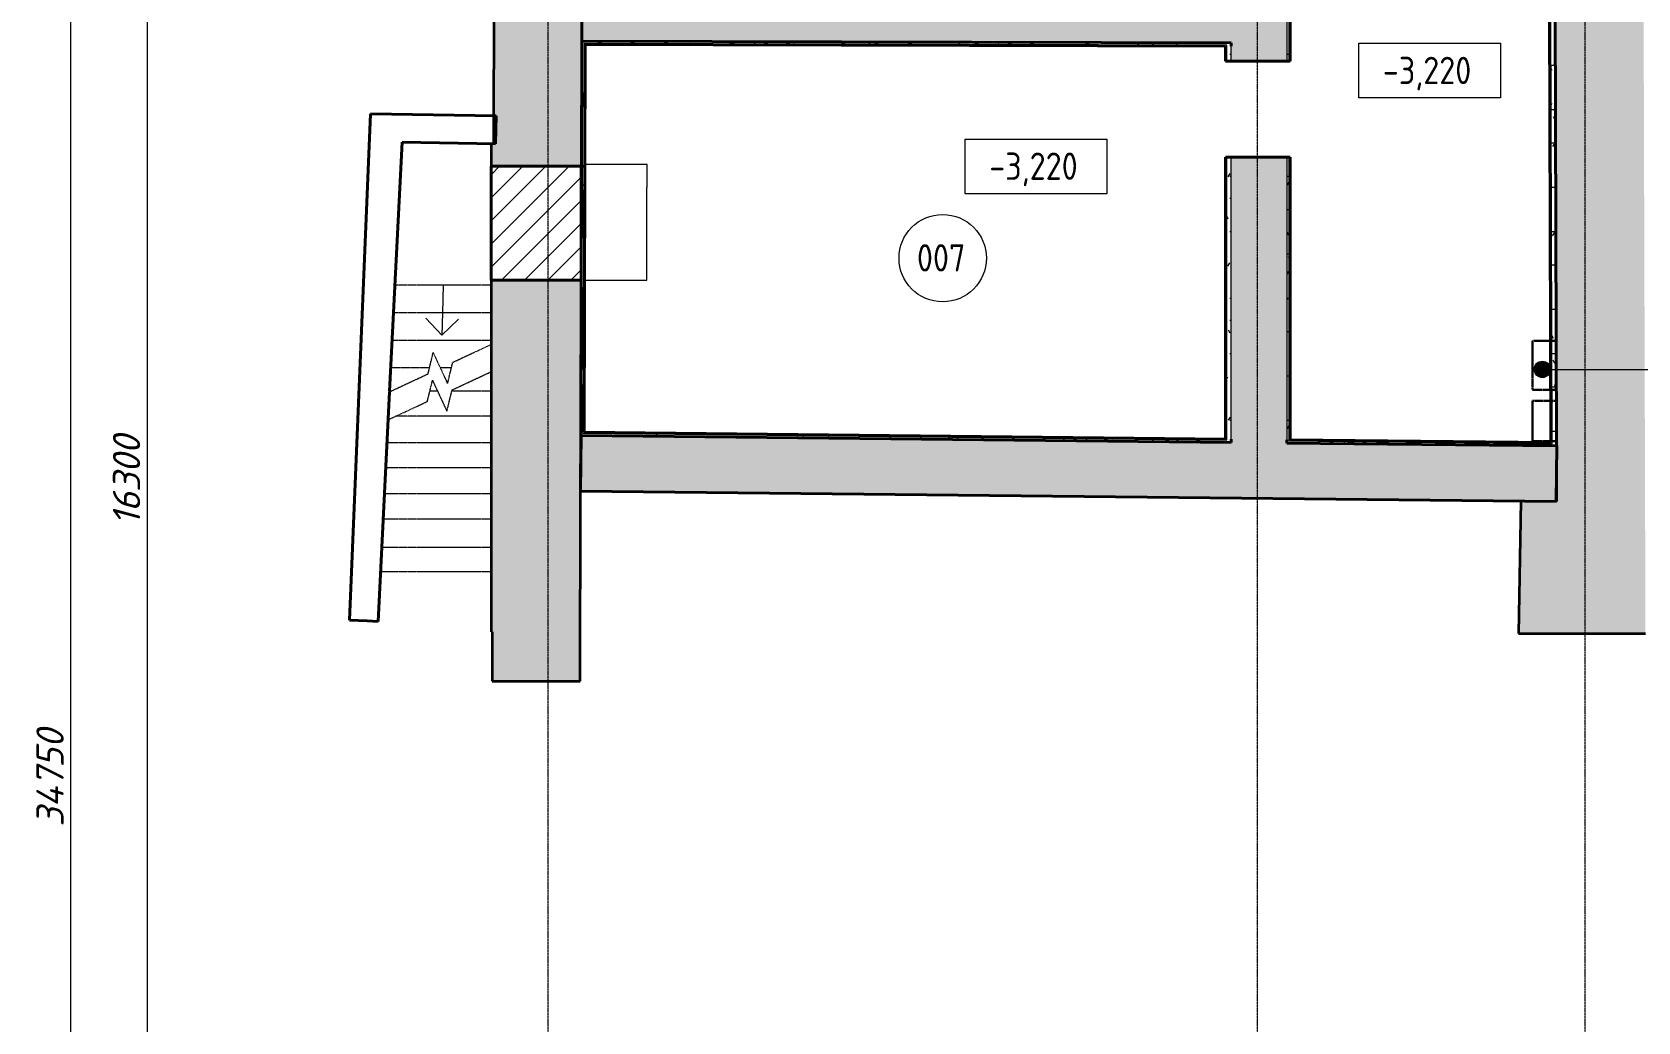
# Model space of a CAD drawing. Header units: millimetres. Extents: x 749182 to 2267578, y 70462 to 311449.
# Drawn here: x 1942185 to 1956898, y 174459 to 183527 of the extents above; entities that cross this region are included whole.
import ezdxf

# ---------------------------------------------------------------- set-up
doc = ezdxf.new("R2010")
doc.units = ezdxf.units.MM
for name, pattern in [('ADSK_Линия сетки', [25, 20, -2.5, 0, -2.5]), ('ADSK_Сверху', [4.5, 3, -1.5]), ('ADSK_Снесено', [4.5, 3, -1.5]), ('осеваяX2', [4, 2.5, -0.5, 0.5, -0.5])]:
    doc.linetypes.add(name, pattern=pattern)
doc.layers.get('Defpoints').update_dxf_attribs({"color": 255})
for name, color, linetype, lineweight in [('Аннотация', 7, 'Continuous', 9), ('Лестницы', 7, 'Continuous', 18), ('Марки помещений', 7, 'Continuous', 20), ('Оси', 165, 'осеваяX2', 13), ('отметки', 7, 'Continuous', 20), ('Перекрытие', 7, 'Continuous', 18), ('размеры', 7, 'Continuous', 9), ('Стены', 184, 'Continuous', 40), ('Стены внутренние', 7, 'Continuous', 18), ('Стены наружные', 7, 'Continuous', 18), ('Стены разрез', 7, 'Continuous', 35), ('Стены штриховка', 7, 'Continuous', 18), ('Стрелки вверх', 7, 'Continuous', 18)]:
    doc.layers.add(name, color=color, linetype=linetype, lineweight=lineweight)
doc.layers.add('Линии', color=7, linetype='Continuous', lineweight=9, true_color=0x00a600)
doc.styles.add('GOST Common', font='GOST_Common.ttf', dxfattribs={"width": 0.9, "height": 350})
doc.styles.add('М2', font='isocpeui.ttf')
doc.dimstyles.new('SPDS 1_100', dxfattribs={"dimscale": 100, "dimtxt": 2.5, "dimasz": 1.77, "dimexe": 1.25, "dimexo": 0.625, "dimtad": 1, "dimdec": 0, "dimrnd": 0.001, "dimzin": 9, "dimtxsty": 'М2', "dimblk": 'ARCHTICK', "dimcen": 2.5, "dimdle": 2, "dimclrt": 256, "dimadec": 0, "dimazin": 2, "dimtfac": 0.75, "dimtdec": 0, "dimtmove": 1, "dimatfit": 3, "dimfxl": 0, "dimtolj": 1, "dimlwd": 9, "dimlwe": 9, "dimarcsym": 0})
pattern_1 = [(0, (1952853.19, 150711.3), (406.4, 101.6), [33.528, -271.272, 33.528, -271.272, -1625.6]), (0, (1952853.19, 150711.3), (406.4, 101.6), [-609.6, 33.528, -576.072, 33.528, -271.272, -711.2]), (0, (1952853.19, 150711.3), (406.4, 101.6), [-1524, 33.528, -169.672, 33.528, -474.472]), (120, (1953005.59, 150762.1), (-291.18818, 301.15272), [33.528, -271.272, 33.528, -271.272, -1625.6]), (120, (1953005.59, 150762.1), (-291.18818, 301.15272), [-609.6, 33.528, -576.072, 33.528, -271.272, -711.2]), (120, (1953005.59, 150762.1), (-291.18818, 301.15272), [-1524, 33.528, -169.672, 33.528, -474.472]), (240, (1953056.39, 150965.3), (-115.21182, -402.75272), [33.528, -271.272, 33.528, -271.272, -1625.6]), (240, (1953056.39, 150965.3), (-115.21182, -402.75272), [-609.6, 33.528, -576.072, 33.528, -271.272, -711.2]), (240, (1953056.39, 150965.3), (-115.21182, -402.75272), [-1524, 33.528, -169.672, 33.528, -474.472])]

# ---------------------------------------------------------------- blocks, each defined once
blk = doc.blocks.new('Существующие стены подвал - Существующие стены подвал-614279-00 План подвала')
at = {"layer": 'Стены', "true_color": 0xc0c0c0}
h = blk.add_hatch(color=9, dxfattribs=at)
h.paths.add_polyline_path([(-6452, 26869), (-5646, 26869), (-5642, 28610), (-5645, 28610), (-5642, 28865), (-5637, 30542), (-6462, 30542), (-6462, 27322), (-6452, 27322), (-6453, 26869)])
h.paths.add_polyline_path([(3296, 27305), (4114, 27305), (4093, 34337), (3281, 34335), (3286, 32815), (3300, 28515), (2971, 28518), (2951, 27305), (3286, 27305)])
h.paths.add_polyline_path([(-5637, 31587), (-5634, 31587), (-5631, 32981), (-5631, 33008), (-5618, 36709), (-5634, 37250), (-5609, 43097), (-1755, 43060), (-1748, 43877), (-6429, 43914), (-6422, 37807), (-6439, 32895), (-6442, 31792), (-6462, 31792), (-6462, 31587), (-5641, 31587)])
h.paths.add_polyline_path([(3290, 35305), (4091, 35307), (4065, 43832), (-617, 43869), (-623, 43050), (3279, 43013), (3290, 36885), (3292, 36554), (3286, 35348), (3290, 35348), (3290, 35307)])
at = {"layer": 'Стены разрез'}
for p, q in [((-6439, 33282), (-6442, 31792)), ((-5631, 32704), (-5631, 33008)), ((3286, 33011), (3286, 32815)), ((3286, 32815), (3300, 28515)), ((-5634, 31587), (-5631, 32704)), ((-6442, 31792), (-6462, 31793)), ((-6462, 31793), (-6462, 31587)), ((-6462, 31587), (-5634, 31587)), ((-5637, 30542), (-6462, 30542)), ((-6462, 30542), (-6462, 27322)), ((-5641, 29181), (-5637, 30542)), ((-5643, 28550), (-5641, 29181)), ((-5646, 26869), (-5643, 28550)), ((2971, 28518), (2951, 27305)), ((3300, 28515), (2971, 28518)), ((-6462, 27322), (-6452, 27322)), ((-6452, 27322), (-6453, 26869)), ((2951, 27305), (4114, 27305)), ((-6453, 26869), (-5646, 26869))]:
    blk.add_line(p, q, dxfattribs=at)
blk = doc.blocks.new('ADSK_Марка_Помещение_ОдноЗначение - Номер-247393-00 План подвала')
at = {"layer": 'Марки помещений'}
blk.add_circle((0, 0), 4, dxfattribs=at)
blk = doc.blocks.new('Высотные отметки - Рамка-5093-00 План подвала')
at = {"layer": 'Аннотация'}
for p, q in [((-6.5, 0), (-6.5, 5)), ((-6.5, 5), (6.5, 5)), ((6.5, 5), (6.5, 0)), ((6.5, 0), (-6.5, 0))]:
    blk.add_line(p, q, dxfattribs=at)
blk = doc.blocks.new('_ArchTick')
at = {"color": 0, "linetype": 'ByBlock', "const_width": 0.15}
blk.add_lwpolyline([(-0.5, -0.5), (0.5, 0.5)], dxfattribs=at)
blk = doc.blocks.new('*D1581')
at = {"layer": 'Defpoints', "color": 0, "lineweight": 20, "transparency": 16777216}
for p in [(1943338, 187568), (1943238, 171268), (1943338, 171268)]:
    blk.add_point(p, dxfattribs=at)
at = {"layer": 'размеры', "color": 0, "lineweight": 9, "transparency": 16777216}
for p, q in [((1943238, 187768), (1943238, 171068)), ((1943275, 187568), (1943113, 187568)), ((1943275, 171268), (1943113, 171268))]:
    blk.add_line(p, q, dxfattribs=at)
at = {"layer": 'размеры', "color": 0, "lineweight": 9, "transparency": 16777216, "xscale": 177, "yscale": 177, "zscale": 177}
for p, rotation in [((1943238, 187568), 90), ((1943238, 171268), 270)]:
    blk.add_blockref('_ArchTick', p, dxfattribs=dict(at, rotation=rotation))
at = {"layer": 'размеры', "lineweight": 20, "transparency": 16777216, "insert": (1943050, 179418), "char_height": 250, "width": 291.93, "attachment_point": 5, "rotation": 90, "style": 'М2'}
blk.add_mtext('\\A1;16300', dxfattribs=at)
blk = doc.blocks.new('*D1585')
at = {"layer": 'Defpoints', "color": 0, "lineweight": 20, "transparency": 16777216}
for p in [(1942638, 194068), (1942538, 159318), (1942638, 159318)]:
    blk.add_point(p, dxfattribs=at)
at = {"layer": 'размеры', "color": 0, "lineweight": 9, "transparency": 16777216}
for p, q in [((1942538, 194268), (1942538, 159118)), ((1942575, 194068), (1942413, 194068)), ((1942575, 159318), (1942413, 159318))]:
    blk.add_line(p, q, dxfattribs=at)
at = {"layer": 'размеры', "color": 0, "lineweight": 9, "transparency": 16777216, "xscale": 177, "yscale": 177, "zscale": 177}
for p, rotation in [((1942538, 194068), 90), ((1942538, 159318), 270)]:
    blk.add_blockref('_ArchTick', p, dxfattribs=dict(at, rotation=rotation))
at = {"layer": 'размеры', "lineweight": 20, "transparency": 16777216, "insert": (1942349, 176693), "char_height": 250, "width": 318.77, "attachment_point": 5, "rotation": 90, "style": 'М2'}
blk.add_mtext('\\A1;34750', dxfattribs=at)

msp = doc.modelspace()

# ---------------------------------------------------------------- hatches: boundary and pattern name
at = {"layer": 'Аннотация', "lineweight": 9}
h = msp.add_hatch(color=256, dxfattribs=at)
edge = h.paths.add_edge_path()
edge.add_arc((1956022.3932, 180436.5426), 75, 0, 360)
at = {"layer": 'Стены внутренние', "linetype": 'Continuous', "true_color": 0xc0c0c0}
h = msp.add_hatch(color=9, dxfattribs=at)
h.paths.add_polyline_path([(1953680.6622, 179762.3717), (1953680.6622, 182381.4827), (1953170.6622, 182381.4827), (1953170.6622, 179767.8391)])
h.paths.add_polyline_path([(1953680.6622, 183260.5711), (1953680.6622, 185160.8408), (1953170.6622, 185160.8408), (1953170.6622, 183260.9045)])
h.paths.add_polyline_path([(1953680.6622, 186130.8408), (1953680.6622, 187357.4562), (1953170.6622, 187362.4168), (1953170.6622, 186130.8408), (1953610.6622, 186130.8408)])
at = {"layer": 'Стены внутренние', "linetype": 'Continuous', "lineweight": 9, "true_color": 0x0000ff}
h = msp.add_hatch(dxfattribs=at)
h.set_pattern_fill('FP_1', color=5, style=0, pattern_type=2)
h.set_pattern_definition(pattern_1)
h.paths.add_polyline_path([(1953700.6622, 179782.1584), (1953700.6622, 182381.4696), (1953680.6622, 182381.4696), (1953680.6622, 179782.3728), (1953700.6236, 179782.1588)])
h.paths.add_polyline_path([(1953700.6622, 183260.558), (1953700.6622, 185160.8408), (1953680.6622, 185160.8408), (1953680.6622, 183260.5711)])
h.paths.add_polyline_path([(1953680.6622, 186130.8408), (1953700.6622, 186130.8408), (1953700.6622, 187317.2598), (1953680.6622, 187317.2598), (1953680.6622, 186265.8742)])
at = {"layer": 'Стены внутренние', "linetype": 'Continuous', "true_color": 0xc0c0c0}
for points in [[(1953170.6622, 183427.9161), (1953170.6622, 183677.9169), (1947222.8409, 183692.6533), (1947222.7351, 183442.6528), (1949228.2263, 183437.6839)], [(1956149.1412, 179225.8791), (1956151.9309, 179486.1025), (1956151.1158, 179735.8872), (1947214.0159, 179831.6974), (1947208.5488, 179321.7267), (1956138.9659, 179225.9881)]]:
    msp.add_hatch(color=9, dxfattribs=at).paths.add_polyline_path(points)
at = {"layer": 'Стены внутренние', "linetype": 'Continuous', "lineweight": 9, "true_color": 0x0000ff}
h = msp.add_hatch(dxfattribs=at)
h.set_pattern_fill('FP_1', color=5, style=0, pattern_type=2)
h.set_pattern_definition(pattern_1)
h.paths.add_polyline_path([(1956151.0563, 179755.889), (1956138.9659, 183722.552), (1956099.2507, 183722.5254), (1956099.5243, 183630.6143), (1956113.3998, 183526.5896), (1956099.834, 183526.5524), (1956111.0548, 179756.3178), (1956151.0265, 179755.8893)])
h = msp.add_hatch(dxfattribs=at)
h.set_pattern_fill('FP_1', color=5, style=0, pattern_type=2)
h.set_pattern_definition(pattern_1)
h.paths.add_polyline_path([(1947231.8602, 179851.5072), (1947231.9834, 179892.1795), (1947242.6744, 183442.6034), (1947222.7351, 183442.6528), (1947211.9833, 179851.7216), (1947216.1055, 179851.6761)])
h = msp.add_hatch(dxfattribs=at)
h.set_pattern_fill('FP_1', color=5, style=0, pattern_type=2)
h.set_pattern_definition(pattern_1)
h.paths.add_polyline_path([(1953170.6622, 183407.9161), (1953170.6622, 183427.9161), (1947242.7333, 183442.0417), (1947242.735, 183422.6033), (1953131.3917, 183408.0152)])
h = msp.add_hatch(dxfattribs=at)
h.set_pattern_fill('FP_1', color=5, style=0, pattern_type=2)
h.set_pattern_definition(pattern_1)
h.paths.add_polyline_path([(1953170.6622, 179787.8403), (1953170.6622, 182381.8162), (1953130.6622, 182381.4827), (1953130.6622, 179788.2691)])
h.paths.add_polyline_path([(1953170.6622, 183260.9045), (1953170.6622, 183407.9161), (1953130.6622, 183407.9161), (1953130.6622, 183260.9306)])
h = msp.add_hatch(dxfattribs=at)
h.set_pattern_fill('FP_1', color=5, style=0, pattern_type=2)
h.set_pattern_definition(pattern_1)
h.paths.add_polyline_path([(1953170.6622, 179767.8391), (1953170.6622, 179787.8403), (1947211.8929, 179851.5072), (1947211.9833, 179831.7211), (1947214.0159, 179831.6974), (1950882.1238, 179792.3734)])
h = msp.add_hatch(dxfattribs=at)
h.set_pattern_fill('FP_1', color=5, style=0, pattern_type=2)
h.set_pattern_definition(pattern_1)
h.paths.add_polyline_path([(1956151.1158, 179735.8872), (1956151.0563, 179755.889), (1953680.6622, 179782.1584), (1953680.6622, 179762.3717), (1956149.1412, 179735.9084)])
at = {"layer": 'Стены наружные', "linetype": 'Continuous', "lineweight": 9, "true_color": 0x0000ff}
h = msp.add_hatch(dxfattribs=at)
h.set_pattern_fill('FP_6', color=5, style=0, pattern_type=2)
h.set_pattern_definition([(45, (1952853.2, 150711.3), (-106.066, 106.066), [])])
h.paths.add_polyline_path([(1947211.9833, 181253.4254), (1947215.7669, 181253.4254), (1947215.7669, 182298.2977), (1946390.7669, 182298.2977), (1946390.7669, 181253.4254), (1947211.8002, 181253.4254)])

# ---------------------------------------------------------------- linework, layer by layer
at = {"layer": 'Аннотация', "lineweight": 9}
msp.add_line((1956022.3932, 180436.5426), (1957488.7034, 180436.5426), dxfattribs=at)
msp.add_circle((1956022.3932, 180436.5426), 75, dxfattribs=at)
at = {"layer": 'Лестницы', "color": 1, "linetype": 'ADSK_Снесено', "true_color": 0xff0000}
for p, q in [((1946390.7669, 181206.9291), (1945508.9258, 181206.9291)), ((1946390.7669, 181206.9291), (1945508.9258, 181206.9291)), ((1946390.7669, 180954.9291), (1945496.3702, 180954.9291)), ((1946390.7669, 180954.9291), (1945496.3702, 180954.9291)), ((1946390.7669, 180702.9291), (1945483.8145, 180702.9291)), ((1946390.7669, 180702.9291), (1945483.8145, 180702.9291)), ((1945812.2565, 180395.5522), (1945859.5109, 180589.99)), ((1945859.5109, 180589.99), (1945991.5791, 180306.7688)), ((1946038.8335, 180501.2067), (1946390.7669, 180665.3159)), ((1945460.3232, 180231.4429), (1945812.2565, 180395.5522)), ((1945825.7148, 180450.9291), (1945471.2589, 180450.9291)), ((1945825.7148, 180450.9291), (1945471.2589, 180450.9291)), ((1946026.6145, 180450.9291), (1945924.3561, 180450.9291)), ((1946026.6145, 180450.9291), (1945924.3561, 180450.9291)), ((1945991.5791, 180306.7688), (1946038.8335, 180501.2067)), ((1946032.4574, 180248.2335), (1946390.7669, 180415.3159)), ((1946390.7669, 180415.3159), (1946390.7669, 178580.9291)), ((1945460.6464, 180237.9291), (1945460.3232, 180231.4429)), ((1945474.2329, 180237.9291), (1945460.6464, 180237.9291)), ((1945474.2329, 180237.9291), (1945460.6464, 180237.9291)), ((1945805.8804, 180142.5789), (1945853.1348, 180337.0168)), ((1945899.3401, 180237.9291), (1945829.0534, 180237.9291)), ((1945899.3401, 180237.9291), (1945829.0534, 180237.9291)), ((1945853.1348, 180337.0168), (1945985.203, 180053.7956)), ((1945985.203, 180053.7956), (1946032.4574, 180248.2335)), ((1946390.7669, 180237.9291), (1946029.9531, 180237.9291)), ((1946390.7669, 180237.9291), (1946029.9531, 180237.9291)), ((1945447.5709, 179975.4965), (1945805.8804, 180142.5789)), ((1945447.5709, 179975.4965), (1945378.088, 178580.9291)), ((1946390.7669, 180006.9291), (1945514.9785, 180006.9291)), ((1946390.7669, 180006.9291), (1945514.9785, 180006.9291)), ((1946390.7669, 179763.9291), (1945437.0298, 179763.9291)), ((1946390.7669, 179763.9291), (1945437.0298, 179763.9291)), ((1946390.7669, 179535.9291), (1945425.6699, 179535.9291)), ((1946390.7669, 179535.9291), (1945425.6699, 179535.9291)), ((1946390.7669, 179295.9291), (1945413.7122, 179295.9291)), ((1946390.7669, 179295.9291), (1945413.7122, 179295.9291)), ((1946390.7669, 179064.9291), (1945402.2028, 179064.9291)), ((1946390.7669, 179064.9291), (1945402.2028, 179064.9291)), ((1946390.7669, 178805.9291), (1945389.2984, 178805.9291)), ((1946390.7669, 178805.9291), (1945389.2984, 178805.9291)), ((1946390.7669, 178580.9291), (1945378.088, 178580.9291))]:
    msp.add_line(p, q, dxfattribs=at)
at = {"layer": 'Линии', "linetype": 'ADSK_Сверху', "lineweight": 30}
for p, q in [((1956148.2469, 180699.8549), (1955930.742, 180699.8549)), ((1955930.742, 180699.8549), (1955930.742, 180249.8549)), ((1956149.5861, 180249.8549), (1956148.2469, 180699.8549)), ((1955930.742, 180249.8549), (1956149.5861, 180249.8549)), ((1955930.742, 180149.8549), (1955930.742, 179780.2966)), ((1956149.8838, 180149.8549), (1955930.742, 180149.8549)), ((1956150.9892, 179778.4283), (1956149.8838, 180149.8549)), ((1955930.742, 179780.2966), (1956150.9892, 179778.4283))]:
    msp.add_line(p, q, dxfattribs=at)
at = {"layer": 'Оси', "linetype": 'ADSK_Линия сетки'}
for p, q in [((1946913.1034, 154741.5512), (1946913.1034, 195133.15)), ((1953413.1034, 154741.5512), (1953413.1034, 195133.15)), ((1956413.1034, 154741.5512), (1956413.1034, 195133.15))]:
    msp.add_line(p, q, dxfattribs=at)
at = {"layer": 'Перекрытие', "linetype": 'ADSK_Снесено'}
for p, q in [((1946390.7669, 182504.1272), (1945574.261, 182518.2492)), ((1947819.3182, 182313.4206), (1947249.3156, 182313.4206)), ((1947816.1083, 181253.4254), (1947819.3182, 182313.4206)), ((1947246.1056, 181253.4254), (1947816.1083, 181253.4254))]:
    msp.add_line(p, q, dxfattribs=at)
at = {"layer": 'Стены внутренние', "color": 5, "linetype": 'Continuous', "true_color": 0x0000ff}
msp.add_line((1953680.6622, 185160.8408), (1953680.6622, 183260.5711), dxfattribs=at)
at = {"layer": 'Стены внутренние', "color": 5, "linetype": 'Continuous', "lineweight": 40, "true_color": 0x0000ff}
for p, q in [((1953710.6622, 183260.5514), (1953710.6622, 185160.8408)), ((1956087.2507, 183722.5173), (1956099.0246, 179766.4474)), ((1956151.1158, 179735.8872), (1956139.2508, 183722.5522)), ((1947222.7351, 183442.6528), (1947211.8002, 179831.7211)), ((1947241.8902, 179861.4003), (1947252.6441, 183412.5786)), ((1947252.6441, 183412.5786), (1953120.6622, 183398.0399)), ((1953120.6622, 183398.0399), (1953120.6622, 183260.9372)), ((1953170.6622, 183397.916), (1953170.6622, 183407.9161)), ((1953120.6622, 182381.8488), (1953120.6622, 179798.3769)), ((1953710.6622, 179792.0518), (1953710.6622, 182381.4631)), ((1947211.8002, 179831.7211), (1947214.0159, 179831.6974)), ((1953120.6622, 179798.3769), (1947241.8902, 179861.4003)), ((1953170.6622, 179787.8403), (1953170.6622, 179797.8409)), ((1953680.6622, 179792.3734), (1953680.6622, 179782.3728)), ((1956099.0246, 179766.4474), (1953710.6622, 179792.0518)), ((1953680.6622, 179762.3717), (1956151.1158, 179735.8872))]:
    msp.add_line(p, q, dxfattribs=at)
at = {"layer": 'Стены внутренние', "linetype": 'Continuous', "lineweight": 40}
for p, q in [((1947222.8409, 183692.6533), (1947222.2215, 183442.654)), ((1947222.2215, 183442.654), (1953170.6622, 183427.9161)), ((1953170.6622, 183427.9161), (1953170.6622, 183407.9161)), ((1953120.6622, 183260.9372), (1953710.6622, 183260.5514)), ((1953710.6622, 182381.4631), (1953120.6622, 182381.8488)), ((1947214.0159, 179831.6974), (1947208.5488, 179321.7267)), ((1953170.6622, 179767.8391), (1947214.0159, 179831.6974)), ((1953170.6622, 179787.8403), (1953170.6622, 179767.8391)), ((1953680.6622, 179762.3717), (1953680.6622, 179782.3728)), ((1956154.6084, 179735.8498), (1953680.6622, 179762.3717)), ((1956149.1412, 179225.8791), (1956154.6084, 179735.8498)), ((1947208.5488, 179321.7267), (1956149.1412, 179225.8791))]:
    msp.add_line(p, q, dxfattribs=at)
at = {"layer": 'Стены наружные', "lineweight": 40}
for p, q in [((1945284.0266, 182778.5484), (1945092.4933, 178140.3132)), ((1946435.834, 182758.6272), (1945284.0266, 182778.5484)), ((1946431.4243, 182503.6653), (1946435.834, 182758.6272)), ((1945460.6464, 180237.9291), (1945574.273, 182518.4903)), ((1945574.273, 182518.4903), (1946431.4243, 182503.6653)), ((1945355.4819, 178127.2101), (1945460.3232, 180231.4429)), ((1945092.4933, 178140.3132), (1945255.675, 178133.5747)), ((1945255.675, 178133.5747), (1945255.6058, 178132.1863)), ((1945255.6058, 178132.1863), (1945355.4819, 178127.2101))]:
    msp.add_line(p, q, dxfattribs=at)
at = {"layer": 'Стены наружные', "color": 5, "linetype": 'Continuous', "lineweight": 40, "true_color": 0x0000ff}
for p, q in [((1947215.7669, 182298.2977), (1946390.7669, 182298.2977)), ((1946390.7669, 182298.2977), (1946390.7669, 181253.4254)), ((1947215.7669, 181253.4254), (1947215.7669, 182298.2977)), ((1946390.7669, 181253.4254), (1947215.7669, 181253.4254))]:
    msp.add_line(p, q, dxfattribs=at)
at = {"layer": 'Стены штриховка'}
for p, q in [((1953700.6622, 185160.8408), (1953700.6622, 183260.558)), ((1956101.0247, 179766.4259), (1956089.2507, 183722.5186)), ((1956111.0548, 179756.3178), (1956099.2507, 183722.5254)), ((1947242.6744, 183422.6033), (1947231.8602, 179851.5072)), ((1953130.6622, 183408.0152), (1947242.6744, 183422.6033)), ((1953130.6622, 183260.9306), (1953130.6622, 183408.0152)), ((1953170.6622, 183260.9045), (1953170.6622, 183397.916)), ((1953130.6622, 179788.2691), (1953130.6622, 182381.8423)), ((1953170.6622, 179797.8409), (1953170.6622, 182381.8162)), ((1953680.6622, 182381.4827), (1953680.6622, 179792.3734)), ((1953700.6622, 182381.4696), (1953700.6622, 179782.1584)), ((1947231.8602, 179851.5072), (1953130.6622, 179788.2691)), ((1953700.6622, 179782.1584), (1956111.0548, 179756.3178))]:
    msp.add_line(p, q, dxfattribs=at)
at = {"layer": 'Стрелки вверх'}
for p, q in [((1945949.8463, 181206.9291), (1945943.5685, 180954.9291)), ((1945938.4841, 180750.8361), (1945792.2663, 180904.5252)), ((1945943.5685, 180954.9291), (1945938.4841, 180750.8361)), ((1945938.4841, 180750.8361), (1946092.1733, 180897.0539))]:
    msp.add_line(p, q, dxfattribs=at)

# ---------------------------------------------------------------- block references
at = {"layer": 'Марки помещений', "xscale": 99.99999999999993, "yscale": 99.99999999999993, "zscale": 99.99999999999993}
msp.add_blockref('ADSK_Марка_Помещение_ОдноЗначение - Номер-247393-00 План подвала', (1950527.8864, 181455.9246), dxfattribs=at)
at = {"layer": 'отметки', "lineweight": 20, "xscale": 99.99999999999993, "yscale": 99.99999999999993, "zscale": 99.99999999999993}
for p in [(1954989.392, 182923.9242), (1951383.2027, 182046.5136)]:
    msp.add_blockref('Высотные отметки - Рамка-5093-00 План подвала', p, dxfattribs=at)
at = {"layer": 'Стены'}
msp.add_blockref('Существующие стены подвал - Существующие стены подвал-614279-00 План подвала', (1952853.1931, 150711.2975), dxfattribs=at)

# ---------------------------------------------------------------- texts
at = {"layer": 'Марки помещений', "lineweight": 9, "insert": (1950291.6291, 181583.6496), "char_height": 250, "width": 584.430187, "attachment_point": 1, "style": 'GOST Common'}
msp.add_mtext('007', dxfattribs=at)
at = {"layer": 'отметки', "lineweight": 20, "char_height": 250, "width": 1028.822569, "attachment_point": 1, "line_spacing_factor": 1.022761, "style": 'GOST Common'}
for insert in [(1954560.7159, 183300.6312), (1950954.5267, 182423.2207)]:
    msp.add_mtext('-3,220', dxfattribs=dict(at, insert=insert))

# ---------------------------------------------------------------- dimensions: what is measured, and where the dimension line sits
at = {"layer": 'размеры', "lineweight": 20}
for base, p1, p2, picture, middle in [((1942537.9836, 159318.0858), (1942637.9685, 194068.0858), (1942637.9685, 159318.0858), '*D1585', (1942348.8738, 176693.0858)), ((1943237.9836, 171268.0858), (1943337.9685, 187568.0858), (1943337.9685, 171268.0858), '*D1581', (1943050.4836, 179418.0858))]:
    dim = msp.add_linear_dim(base=base, p1=p1, p2=p2, angle=90, dimstyle='SPDS 1_100', dxfattribs=at)
    dim.commit()
    dim.dimension.update_dxf_attribs({"geometry": picture, "text_midpoint": middle})

doc.saveas('drawing.dxf')
